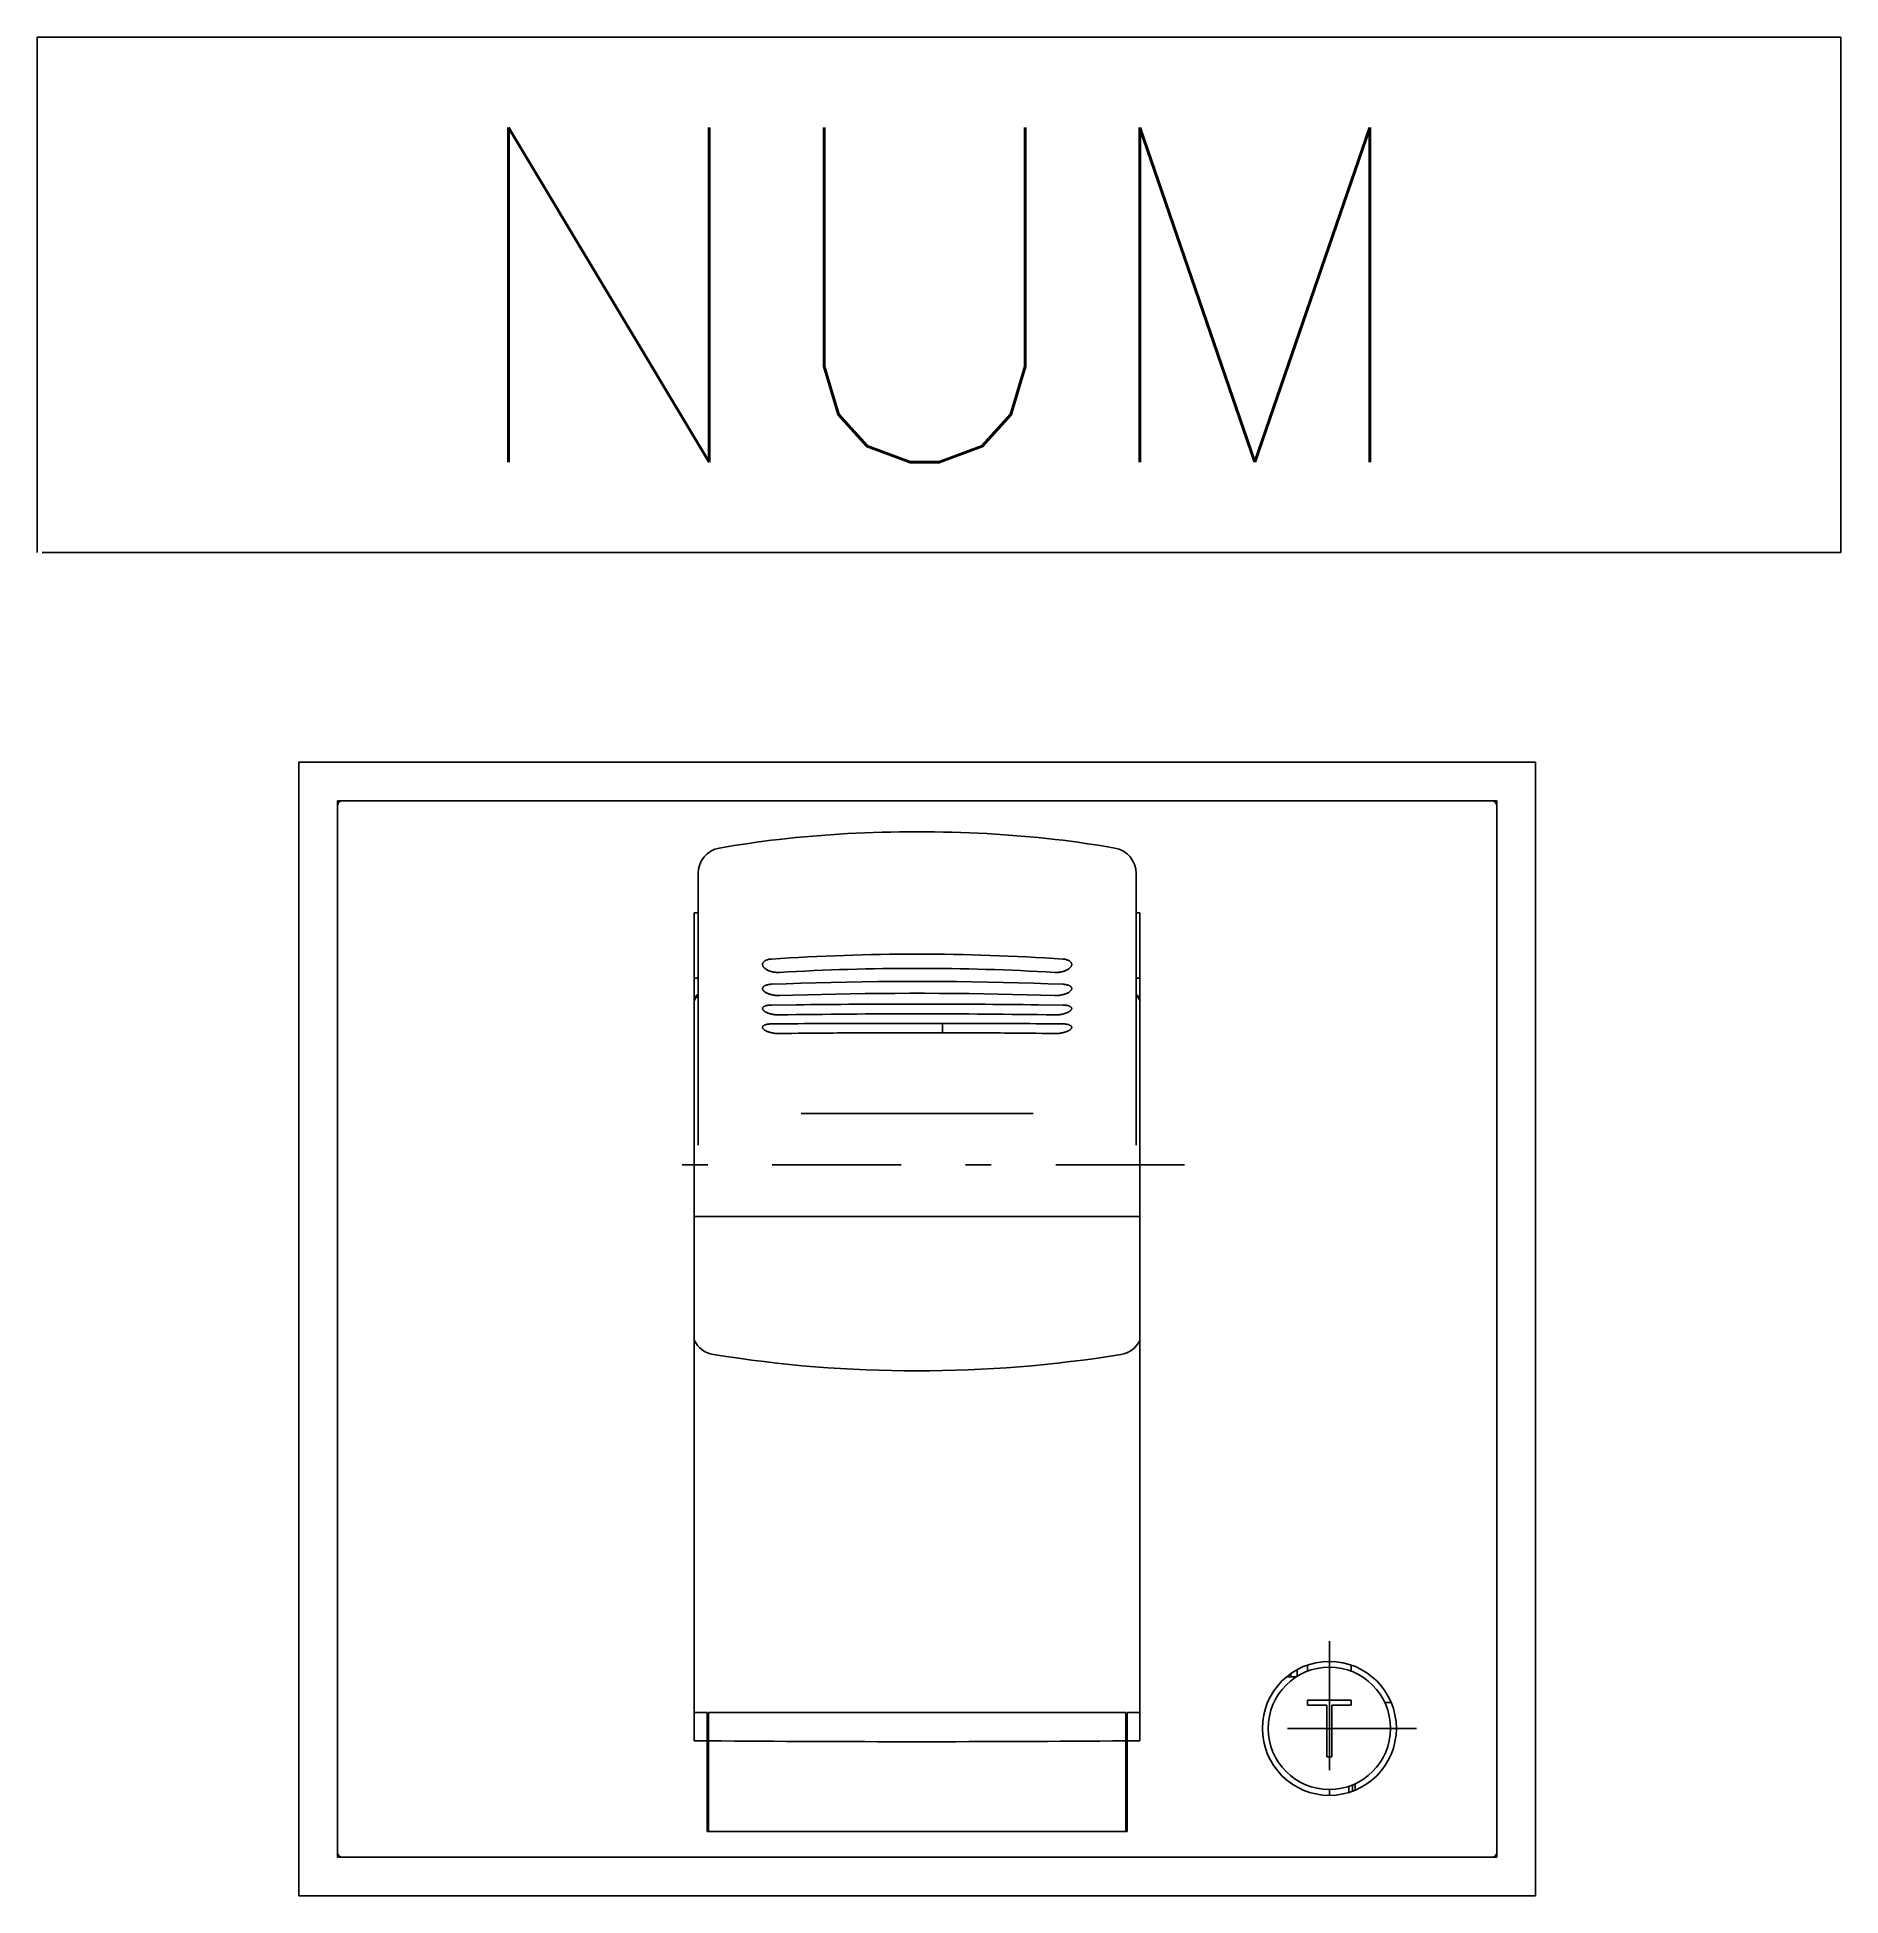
# Model space of a CAD drawing. Header units: millimetres. Extents: x -171 to 6, y 0 to 21.
# Drawn here: x -171.19 to -164.19, y 7.82 to 15.03 of the extents above.
import ezdxf
from ezdxf.enums import TextEntityAlignment as Align

# ---------------------------------------------------------------- set-up
doc = ezdxf.new("R2010")
doc.units = ezdxf.units.MM
doc.linetypes.add('DASHDOT', pattern=[1, 0.5, -0.25, 0, -0.25])
doc.styles.add('Romans', font='romans.shx')

msp = doc.modelspace()

# ---------------------------------------------------------------- linework, layer by layer
at = {"color": 7, "linetype": 'Continuous'}
for p, q in [((-171.188, 15.0344), (-164.188, 15.0344)), ((-171.188, 13.0344), (-171.188, 15.0344)), ((-164.188, 15.0344), (-164.188, 13.0344)), ((-164.188, 13.0344), (-171.169, 13.0344))]:
    msp.add_line(p, q, dxfattribs=at)
at = {"color": 7}
for p, q in [((-170.023, 12.0503), (-170.023, 12.0702)), ((-169.898, 12.0702), (-170.023, 12.0702)), ((-170.023, 12.0502), (-170.023, 7.9902)), ((-169.9332, 12.0702), (-170.003, 12.0702)), ((-165.6127, 12.0702), (-169.9332, 12.0702)), ((-169.898, 12.0702), (-169.708, 12.0702)), ((-168.998, 12.0702), (-169.708, 12.0702)), ((-168.948, 12.0702), (-168.998, 12.0702)), ((-166.598, 12.0702), (-168.948, 12.0702)), ((-165.523, 12.0702), (-166.598, 12.0702)), ((-165.543, 12.0702), (-165.6127, 12.0702)), ((-165.523, 7.9702), (-165.523, 12.0702)), ((-165.523, 7.9902), (-165.523, 12.0502)), ((-168.623, 11.7884), (-168.623, 11.5515)), ((-166.923, 11.7884), (-166.923, 11.5515)), ((-168.638, 11.6352), (-168.623, 11.6354)), ((-168.638, 8.4224), (-168.638, 11.6352)), ((-166.9229, 11.6354), (-166.908, 11.6352)), ((-166.908, 8.4224), (-166.908, 11.6352)), ((-168.623, 11.406), (-168.623, 11.5515)), ((-166.923, 11.5515), (-166.923, 11.406)), ((-168.623, 11.406), (-168.623, 10.845)), ((-166.923, 10.845), (-166.923, 11.406)), ((-168.638, 11.3818), (-168.623, 11.3818)), ((-166.923, 11.3818), (-166.908, 11.3818)), ((-168.3387, 11.2777), (-168.2436, 11.2787)), ((-167.2072, 11.2777), (-167.3023, 11.2787)), ((-167.6701, 11.2066), (-167.8758, 11.2066)), ((-167.6749, 11.1702), (-167.6749, 11.2066)), ((-168.113, 11.1691), (-168.1121, 11.1691)), ((-167.871, 11.1702), (-167.8701, 11.1702)), ((-167.8701, 11.1702), (-167.6758, 11.1702)), ((-167.6758, 11.1702), (-167.6749, 11.1702)), ((-167.4338, 11.1691), (-167.433, 11.1691)), ((-168.623, 10.7332), (-168.623, 10.845)), ((-167.323, 10.8569), (-168.223, 10.8569)), ((-166.923, 10.845), (-166.923, 10.7332)), ((-166.908, 10.4569), (-168.638, 10.4569)), ((-166.301, 8.6702), (-166.3391, 8.6702)), ((-166.323, 8.6804), (-166.323, 8.6702)), ((-166.298, 8.6984), (-166.298, 8.6723)), ((-166.258, 8.7159), (-166.258, 8.692)), ((-166.088, 8.7159), (-166.088, 8.692)), ((-168.638, 8.5313), (-168.588, 8.5313)), ((-168.588, 8.5313), (-168.588, 8.4219)), ((-166.963, 8.5313), (-168.583, 8.5313)), ((-168.583, 8.5313), (-168.583, 8.4219)), ((-166.963, 8.5313), (-166.963, 8.4219)), ((-166.958, 8.5313), (-166.908, 8.5313)), ((-166.958, 8.5313), (-166.958, 8.4219)), ((-166.258, 8.5602), (-166.258, 8.5802)), ((-166.088, 8.5802), (-166.258, 8.5802)), ((-166.258, 8.5602), (-166.183, 8.5602)), ((-166.183, 8.3602), (-166.183, 8.5602)), ((-166.163, 8.5602), (-166.088, 8.5602)), ((-166.163, 8.5602), (-166.163, 8.3602)), ((-166.088, 8.5602), (-166.088, 8.5802)), ((-168.588, 8.4896), (-168.583, 8.4896)), ((-168.583, 8.4623), (-168.588, 8.4623)), ((-166.963, 8.4896), (-166.958, 8.4896)), ((-166.963, 8.4623), (-166.958, 8.4623)), ((-168.638, 8.4224), (-168.588, 8.4219)), ((-168.588, 8.0702), (-168.588, 8.4219)), ((-168.583, 8.0702), (-168.583, 8.4219)), ((-166.963, 8.0702), (-166.963, 8.4219)), ((-166.958, 8.4219), (-166.908, 8.4224)), ((-166.958, 8.0702), (-166.958, 8.4219)), ((-168.583, 8.3602), (-168.588, 8.3602)), ((-166.963, 8.3602), (-166.958, 8.3602)), ((-166.183, 8.3602), (-166.163, 8.3602)), ((-166.173, 8.2102), (-166.173, 8.2327)), ((-166.098, 8.2449), (-166.098, 8.2213)), ((-166.083, 8.2263), (-166.083, 8.2504)), ((-166.073, 8.2548), (-166.073, 8.2302)), ((-168.583, 8.0702), (-168.588, 8.0702)), ((-166.958, 8.0702), (-168.588, 8.0702)), ((-166.963, 8.0702), (-168.583, 8.0702)), ((-166.963, 8.0702), (-166.958, 8.0702)), ((-170.023, 7.9702), (-170.023, 7.9901)), ((-170.003, 7.9702), (-170.023, 7.9702)), ((-170.003, 7.9702), (-169.9332, 7.9702)), ((-169.9332, 7.9702), (-165.6127, 7.9702)), ((-165.6127, 7.9702), (-165.543, 7.9702)), ((-165.523, 7.9702), (-165.5429, 7.9702))]:
    msp.add_line(p, q, dxfattribs=at)
at = {"color": 7, "linetype": 'DASHDOT'}
for p, q in [((-166.735, 10.6569), (-168.811, 10.6569)), ((-166.173, 8.8082), (-166.173, 8.1322)), ((-165.9305, 8.5702), (-165.96, 8.5702)), ((-165.835, 8.4702), (-166.511, 8.4702))]:
    msp.add_line(p, q, dxfattribs=at)
at = {"color": 7}
msp.add_lwpolyline([(-170.173, 7.8202), (-165.373, 7.8202), (-165.373, 12.2202), (-170.173, 12.2202)], close=True, dxfattribs=at)
for points in [[(-167.7729, 11.9502), (-167.8069, 11.9501), (-167.8408, 11.9497), (-167.8747, 11.9492), (-167.9086, 11.9484), (-167.9424, 11.9473), (-167.9762, 11.9461), (-168.0099, 11.9446), (-168.0435, 11.9429), (-168.0771, 11.9409), (-168.1105, 11.9387), (-168.1439, 11.9363), (-168.1771, 11.9336), (-168.2103, 11.9307), (-168.2433, 11.9276), (-168.2762, 11.9242), (-168.3089, 11.9205), (-168.3383, 11.917), (-168.3676, 11.9133), (-168.3968, 11.9094), (-168.4259, 11.9053), (-168.4548, 11.901), (-168.4835, 11.8965), (-168.5121, 11.8918), (-168.5405, 11.8868)], [(-167.7729, 11.9502), (-167.739, 11.9501), (-167.7051, 11.9497), (-167.6712, 11.9492), (-167.6373, 11.9484), (-167.6035, 11.9473), (-167.5697, 11.9461), (-167.536, 11.9446), (-167.5024, 11.9429), (-167.4688, 11.9409), (-167.4354, 11.9387), (-167.402, 11.9363), (-167.3688, 11.9336), (-167.3356, 11.9307), (-167.3026, 11.9276), (-167.2698, 11.9242), (-167.237, 11.9205), (-167.2076, 11.917), (-167.1783, 11.9133), (-167.1491, 11.9094), (-167.12, 11.9053), (-167.0912, 11.901), (-167.0624, 11.8965), (-167.0338, 11.8918), (-167.0054, 11.8868)], [(-168.3387, 11.4563), (-168.3418, 11.456), (-168.3449, 11.4556), (-168.3478, 11.4551), (-168.3505, 11.4545), (-168.3531, 11.4538), (-168.3556, 11.4531), (-168.3579, 11.4522), (-168.36, 11.4513), (-168.3619, 11.4503), (-168.3637, 11.4493), (-168.3653, 11.4482), (-168.3668, 11.4471), (-168.3681, 11.4459), (-168.3693, 11.4447), (-168.3702, 11.4434), (-168.3711, 11.4421), (-168.3718, 11.4408), (-168.3723, 11.4395), (-168.3727, 11.4381), (-168.3729, 11.4367), (-168.373, 11.4353)], [(-168.373, 11.4353), (-168.3729, 11.434), (-168.3727, 11.4326), (-168.3723, 11.4313), (-168.3719, 11.4299), (-168.3712, 11.4285), (-168.3705, 11.4272), (-168.3696, 11.4258), (-168.3686, 11.4244), (-168.3674, 11.4231), (-168.3661, 11.4217), (-168.3647, 11.4204), (-168.3631, 11.4191), (-168.3613, 11.4178), (-168.3595, 11.4165), (-168.3574, 11.4153), (-168.3553, 11.414), (-168.353, 11.4129), (-168.3505, 11.4117), (-168.3479, 11.4107), (-168.3452, 11.4096), (-168.3424, 11.4087), (-168.3394, 11.4078), (-168.3364, 11.407), (-168.3332, 11.4063), (-168.33, 11.4056), (-168.3267, 11.4051), (-168.3234, 11.4047), (-168.3201, 11.4043), (-168.3168, 11.4041), (-168.3136, 11.404), (-168.3104, 11.4041), (-168.3072, 11.4042)], [(-167.173, 11.4353), (-167.173, 11.434), (-167.1732, 11.4326), (-167.1736, 11.4313), (-167.174, 11.4299), (-167.1747, 11.4285), (-167.1754, 11.4272), (-167.1763, 11.4258), (-167.1773, 11.4244), (-167.1785, 11.4231), (-167.1798, 11.4217), (-167.1812, 11.4204), (-167.1828, 11.4191), (-167.1846, 11.4178), (-167.1864, 11.4165), (-167.1885, 11.4153), (-167.1906, 11.414), (-167.1929, 11.4129), (-167.1954, 11.4117), (-167.198, 11.4107), (-167.2007, 11.4096), (-167.2035, 11.4087), (-167.2065, 11.4078), (-167.2095, 11.407), (-167.2127, 11.4063), (-167.2159, 11.4056), (-167.2192, 11.4051), (-167.2225, 11.4047), (-167.2258, 11.4043), (-167.2291, 11.4041), (-167.2323, 11.404), (-167.2355, 11.4041), (-167.2387, 11.4042)], [(-167.2072, 11.4563), (-167.2041, 11.456), (-167.201, 11.4556), (-167.1981, 11.4551), (-167.1954, 11.4545), (-167.1928, 11.4538), (-167.1903, 11.4531), (-167.188, 11.4522), (-167.1859, 11.4513), (-167.184, 11.4503), (-167.1822, 11.4493), (-167.1806, 11.4482), (-167.1791, 11.4471), (-167.1778, 11.4459), (-167.1767, 11.4447), (-167.1757, 11.4434), (-167.1748, 11.4421), (-167.1742, 11.4408), (-167.1736, 11.4395), (-167.1733, 11.4381), (-167.173, 11.4367), (-167.173, 11.4353)], [(-168.3387, 11.3584), (-168.3418, 11.3582), (-168.3448, 11.3579), (-168.3477, 11.3576), (-168.3504, 11.3572), (-168.353, 11.3566), (-168.3555, 11.3561), (-168.3578, 11.3554), (-168.3599, 11.3547), (-168.3618, 11.3539), (-168.3636, 11.3531), (-168.3653, 11.3522), (-168.3667, 11.3513), (-168.3681, 11.3503), (-168.3692, 11.3493), (-168.3702, 11.3483), (-168.3711, 11.3473), (-168.3717, 11.3462), (-168.3723, 11.3451), (-168.3727, 11.3439), (-168.3729, 11.3428), (-168.373, 11.3416)], [(-168.373, 11.3416), (-168.3729, 11.3405), (-168.3727, 11.3394), (-168.3723, 11.3382), (-168.3718, 11.3371), (-168.3712, 11.3359), (-168.3705, 11.3348), (-168.3696, 11.3336), (-168.3685, 11.3325), (-168.3673, 11.3313), (-168.366, 11.3302), (-168.3646, 11.329), (-168.3629, 11.3279), (-168.3612, 11.3268), (-168.3593, 11.3257), (-168.3573, 11.3246), (-168.3551, 11.3236), (-168.3528, 11.3226), (-168.3503, 11.3216), (-168.3477, 11.3207), (-168.345, 11.3198), (-168.3421, 11.3189), (-168.3392, 11.3182), (-168.3361, 11.3174), (-168.333, 11.3168), (-168.3298, 11.3162), (-168.3266, 11.3157), (-168.3233, 11.3153), (-168.32, 11.315), (-168.3167, 11.3148), (-168.3135, 11.3147), (-168.3103, 11.3146), (-168.3072, 11.3147)], [(-167.2072, 11.3584), (-167.2641, 11.3604), (-167.3219, 11.3623), (-167.3804, 11.364), (-167.4396, 11.3655), (-167.4994, 11.3668), (-167.5597, 11.3678), (-167.6203, 11.3686), (-167.6813, 11.3692), (-167.7424, 11.3695), (-167.8035, 11.3695), (-167.8646, 11.3692), (-167.9256, 11.3686), (-167.9862, 11.3678), (-168.0465, 11.3668), (-168.1063, 11.3655), (-168.1655, 11.364), (-168.224, 11.3623), (-168.2818, 11.3604), (-168.3387, 11.3584)], [(-167.173, 11.3416), (-167.173, 11.3405), (-167.1732, 11.3394), (-167.1736, 11.3382), (-167.1741, 11.3371), (-167.1747, 11.3359), (-167.1754, 11.3348), (-167.1763, 11.3336), (-167.1774, 11.3325), (-167.1786, 11.3313), (-167.1799, 11.3302), (-167.1813, 11.329), (-167.183, 11.3279), (-167.1847, 11.3268), (-167.1866, 11.3257), (-167.1886, 11.3246), (-167.1908, 11.3236), (-167.1932, 11.3226), (-167.1956, 11.3216), (-167.1982, 11.3207), (-167.2009, 11.3198), (-167.2038, 11.3189), (-167.2067, 11.3182), (-167.2098, 11.3174), (-167.2129, 11.3168), (-167.2161, 11.3162), (-167.2194, 11.3157), (-167.2226, 11.3153), (-167.2259, 11.315), (-167.2292, 11.3148), (-167.2324, 11.3147), (-167.2356, 11.3146), (-167.2387, 11.3147)], [(-167.2072, 11.3584), (-167.2041, 11.3582), (-167.2011, 11.3579), (-167.1982, 11.3576), (-167.1955, 11.3572), (-167.1929, 11.3566), (-167.1904, 11.3561), (-167.1881, 11.3554), (-167.186, 11.3547), (-167.1841, 11.3539), (-167.1823, 11.3531), (-167.1806, 11.3522), (-167.1792, 11.3513), (-167.1778, 11.3503), (-167.1767, 11.3493), (-167.1757, 11.3483), (-167.1749, 11.3473), (-167.1742, 11.3462), (-167.1736, 11.3451), (-167.1733, 11.3439), (-167.173, 11.3428), (-167.173, 11.3416)], [(-168.3387, 11.2777), (-168.341, 11.2777), (-168.3433, 11.2776), (-168.3456, 11.2774), (-168.3478, 11.2772), (-168.3499, 11.277), (-168.352, 11.2767), (-168.354, 11.2764), (-168.3559, 11.276), (-168.3577, 11.2756), (-168.3595, 11.2751), (-168.3612, 11.2746), (-168.3627, 11.2741), (-168.3642, 11.2735), (-168.3656, 11.2729), (-168.3668, 11.2722), (-168.368, 11.2715), (-168.369, 11.2708), (-168.3699, 11.27), (-168.3707, 11.2692), (-168.3714, 11.2684), (-168.372, 11.2676), (-168.3724, 11.2667), (-168.3727, 11.2659), (-168.3729, 11.265), (-168.373, 11.264)], [(-168.373, 11.264), (-168.3729, 11.2632), (-168.3727, 11.2623), (-168.3724, 11.2614), (-168.372, 11.2605), (-168.3715, 11.2595), (-168.3709, 11.2586), (-168.3702, 11.2577), (-168.3694, 11.2568), (-168.3685, 11.2559), (-168.3674, 11.255), (-168.3663, 11.2541), (-168.3651, 11.2532), (-168.3637, 11.2523), (-168.3623, 11.2515), (-168.3608, 11.2506), (-168.3593, 11.2498), (-168.3576, 11.249), (-168.3559, 11.2482), (-168.3541, 11.2475), (-168.3522, 11.2467), (-168.3502, 11.246), (-168.3482, 11.2454), (-168.3462, 11.2447), (-168.3441, 11.2441), (-168.3419, 11.2435), (-168.3397, 11.243), (-168.3375, 11.2424), (-168.3352, 11.242), (-168.3329, 11.2415), (-168.3306, 11.2411), (-168.3282, 11.2407), (-168.3259, 11.2404), (-168.3235, 11.2401), (-168.3212, 11.2399), (-168.3188, 11.2397), (-168.3165, 11.2395), (-168.3141, 11.2394), (-168.3118, 11.2394), (-168.3095, 11.2393), (-168.3072, 11.2393)], [(-167.2387, 11.3147), (-167.2924, 11.3162), (-167.3469, 11.3176), (-167.4022, 11.319), (-167.4581, 11.3201), (-167.5146, 11.3211), (-167.5715, 11.322), (-167.6288, 11.3226), (-167.6864, 11.323), (-167.7441, 11.3232), (-167.8018, 11.3232), (-167.8596, 11.323), (-167.9171, 11.3226), (-167.9744, 11.322), (-168.0313, 11.3211), (-168.0878, 11.3201), (-168.1437, 11.319), (-168.199, 11.3176), (-168.2535, 11.3162), (-168.3072, 11.3147)], [(-167.2387, 11.2393), (-167.2363, 11.2393), (-167.234, 11.2394), (-167.2316, 11.2394), (-167.2292, 11.2396), (-167.2268, 11.2397), (-167.2244, 11.2399), (-167.222, 11.2402), (-167.2196, 11.2405), (-167.2172, 11.2408), (-167.2148, 11.2412), (-167.2124, 11.2416), (-167.21, 11.2421), (-167.2077, 11.2426), (-167.2055, 11.2431), (-167.2032, 11.2437), (-167.201, 11.2443), (-167.1989, 11.245), (-167.1968, 11.2457), (-167.1948, 11.2464), (-167.1928, 11.2471), (-167.1909, 11.2479), (-167.1891, 11.2487), (-167.1874, 11.2495), (-167.1857, 11.2503), (-167.1841, 11.2512), (-167.1827, 11.252), (-167.1813, 11.2529), (-167.18, 11.2538), (-167.1788, 11.2547), (-167.1777, 11.2557), (-167.1767, 11.2566), (-167.1759, 11.2575), (-167.1751, 11.2585), (-167.1745, 11.2594), (-167.1739, 11.2603), (-167.1735, 11.2613), (-167.1732, 11.2622), (-167.173, 11.2631), (-167.173, 11.264)], [(-167.173, 11.264), (-167.173, 11.2649), (-167.1732, 11.2657), (-167.1735, 11.2666), (-167.1739, 11.2674), (-167.1744, 11.2682), (-167.175, 11.269), (-167.1757, 11.2698), (-167.1766, 11.2705), (-167.1775, 11.2712), (-167.1786, 11.2719), (-167.1798, 11.2726), (-167.181, 11.2732), (-167.1824, 11.2738), (-167.1839, 11.2743), (-167.1854, 11.2748), (-167.187, 11.2753), (-167.1888, 11.2757), (-167.1906, 11.2761), (-167.1924, 11.2765), (-167.1944, 11.2768), (-167.1964, 11.277), (-167.1985, 11.2773), (-167.2006, 11.2774), (-167.2028, 11.2776), (-167.205, 11.2777), (-167.2072, 11.2777)], [(-168.3387, 11.2044), (-168.3409, 11.2044), (-168.3431, 11.2043), (-168.3453, 11.2042), (-168.3474, 11.204), (-168.3495, 11.2038), (-168.3515, 11.2036), (-168.3534, 11.2033), (-168.3553, 11.2029), (-168.3571, 11.2025), (-168.3588, 11.2021), (-168.3605, 11.2017), (-168.362, 11.2012), (-168.3635, 11.2007), (-168.3648, 11.2001), (-168.3661, 11.1995), (-168.3673, 11.1989), (-168.3683, 11.1982), (-168.3693, 11.1975), (-168.3701, 11.1968), (-168.3709, 11.1961), (-168.3715, 11.1953), (-168.372, 11.1945), (-168.3724, 11.1937), (-168.3727, 11.1929), (-168.3729, 11.1921), (-168.373, 11.1912)], [(-168.373, 11.1912), (-168.3729, 11.1903), (-168.3727, 11.1894), (-168.3724, 11.1885), (-168.372, 11.1876), (-168.3715, 11.1867), (-168.3708, 11.1858), (-168.3701, 11.1849), (-168.3692, 11.1839), (-168.3682, 11.183), (-168.3671, 11.1821), (-168.366, 11.1812), (-168.3647, 11.1804), (-168.3633, 11.1795), (-168.3618, 11.1786), (-168.3602, 11.1778), (-168.3586, 11.177), (-168.3569, 11.1762), (-168.355, 11.1754), (-168.3531, 11.1746), (-168.3512, 11.1739), (-168.3492, 11.1732), (-168.3471, 11.1725), (-168.3449, 11.1719), (-168.3427, 11.1713), (-168.3405, 11.1707), (-168.3382, 11.1702), (-168.3359, 11.1697), (-168.3335, 11.1692), (-168.3312, 11.1688), (-168.3288, 11.1684), (-168.3264, 11.1681), (-168.3239, 11.1678), (-168.3215, 11.1676), (-168.3191, 11.1673), (-168.3167, 11.1672), (-168.3143, 11.1671), (-168.3119, 11.167), (-168.3096, 11.1669), (-168.3072, 11.167)], [(-167.2387, 11.167), (-167.2363, 11.1669), (-167.234, 11.167), (-167.2316, 11.1671), (-167.2292, 11.1672), (-167.2268, 11.1673), (-167.2244, 11.1676), (-167.222, 11.1678), (-167.2196, 11.1681), (-167.2171, 11.1684), (-167.2148, 11.1688), (-167.2124, 11.1692), (-167.21, 11.1697), (-167.2077, 11.1702), (-167.2054, 11.1707), (-167.2032, 11.1713), (-167.201, 11.1719), (-167.1989, 11.1725), (-167.1968, 11.1732), (-167.1947, 11.1739), (-167.1928, 11.1746), (-167.1909, 11.1754), (-167.1891, 11.1762), (-167.1873, 11.177), (-167.1857, 11.1778), (-167.1841, 11.1786), (-167.1826, 11.1795), (-167.1813, 11.1803), (-167.18, 11.1812), (-167.1788, 11.1821), (-167.1777, 11.183), (-167.1767, 11.1839), (-167.1759, 11.1848), (-167.1751, 11.1858), (-167.1744, 11.1867), (-167.1739, 11.1876), (-167.1735, 11.1885), (-167.1732, 11.1894), (-167.173, 11.1903), (-167.173, 11.1912)], [(-167.173, 11.1912), (-167.173, 11.192), (-167.1732, 11.1929), (-167.1735, 11.1937), (-167.1739, 11.1945), (-167.1744, 11.1953), (-167.175, 11.1961), (-167.1757, 11.1968), (-167.1766, 11.1975), (-167.1776, 11.1982), (-167.1786, 11.1989), (-167.1798, 11.1995), (-167.1811, 11.2001), (-167.1824, 11.2007), (-167.1839, 11.2012), (-167.1854, 11.2017), (-167.1871, 11.2021), (-167.1888, 11.2025), (-167.1906, 11.2029), (-167.1924, 11.2033), (-167.1944, 11.2036), (-167.1964, 11.2038), (-167.1985, 11.204), (-167.2006, 11.2042), (-167.2028, 11.2043), (-167.205, 11.2044), (-167.2072, 11.2044)]]:
    msp.add_lwpolyline(points, dxfattribs=at)
for radius in [0.26, 0.2375]:
    msp.add_circle((-166.173, 8.4702), radius, dxfattribs=at)
for centre, radius, start, end in [((-170.003, 12.0502), 0.02, 90, 180.00001), ((-165.543, 12.0502), 0.02, 0, 90), ((-168.523, 11.7884), 0.1, 100.11602, 180.00001), ((-167.023, 11.7884), 0.1, 0.00001, 79.88408), ((-167.773, 3.0671), 8.4081, 86.14215, 93.85784), ((-167.773, 2.4723), 8.9478, 86.57677, 93.42323), ((-168.5556, 11.2566), 0.0928, 136.55511, 152.54919), ((-168.5617, 11.2522), 0.0873, 134.54215, 150.91427), ((-167.773, -30.7478), 42.0291, 89.35837, 90.64162), ((-166.9842, 11.2522), 0.0873, 29.08604, 45.45867), ((-166.9903, 11.2566), 0.0928, 27.45239, 43.44493), ((-167.9645, -27.8093), 39.0156, 90.24744, 90.54955), ((-167.773, -24.363), 35.6065, 89.14021, 90.85977), ((-167.8133, -61.7431), 72.9497, 90.049132, 90.251101), ((-167.7324, -61.6474), 72.854, 89.748761, 89.950989), ((-167.5814, -27.807), 39.0132, 89.45045, 89.75258), ((-167.9098, -16.3239), 27.4937, 90.42343, 90.82834), ((-167.7968, -31.2532), 42.4234, 90.10017, 90.42583), ((-167.7492, -31.2869), 42.4572, 89.57431, 89.89971), ((-167.6362, -16.3252), 27.495, 89.17166, 89.57654), ((-168.5476, 10.0201), 0.1002, 205.58229, 260.69266), ((-166.9983, 10.0201), 0.1002, 279.30736, 334.41682), ((-167.773, 14.8027), 4.945, 260.79771, 279.20228), ((-167.773, 104.0655), 95.6471, 269.514781, 270.485214), ((-170.003, 7.9902), 0.02, 180.00001, 270), ((-165.543, 7.9902), 0.02, 270, 0)]:
    msp.add_arc(centre, radius, start, end, dxfattribs=at)

# ---------------------------------------------------------------- texts
at = {"color": 7, "linetype": 'Continuous', "style": 'Romans'}
msp.add_attdef('NUM', text='NUM', height=1.3, dxfattribs=at).set_placement((-167.688, 14.0344), align=Align.MIDDLE_CENTER)

doc.saveas('drawing.dxf')
